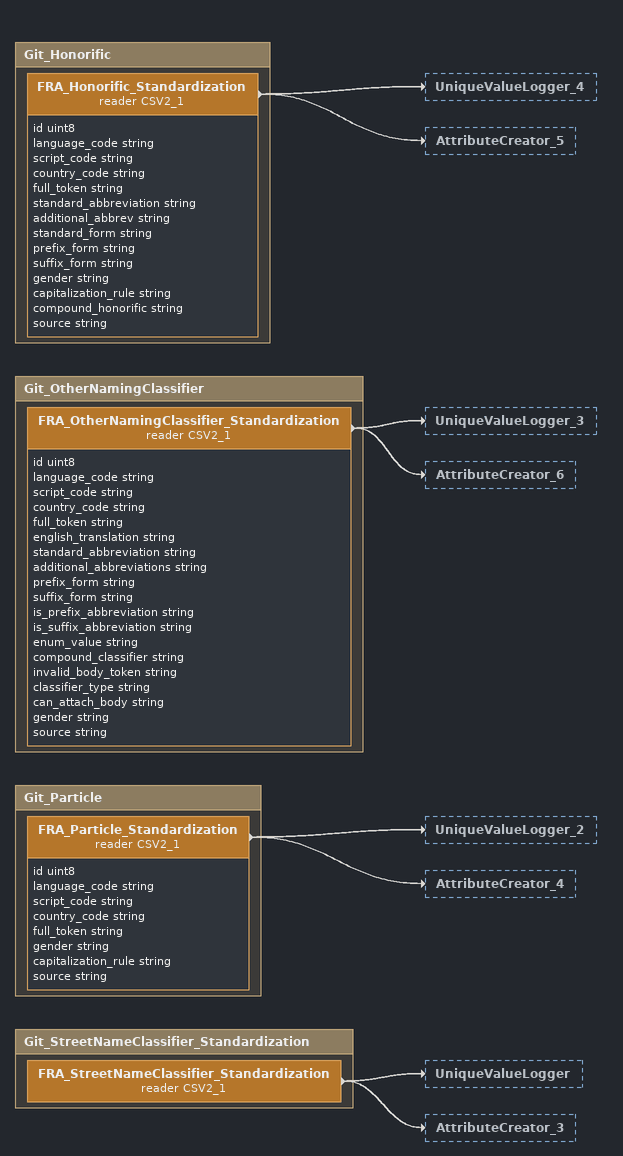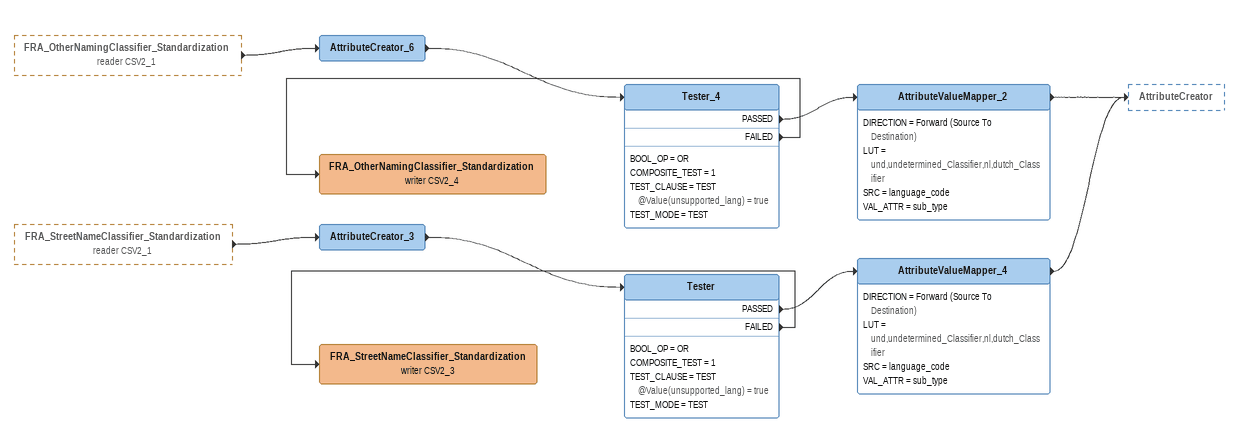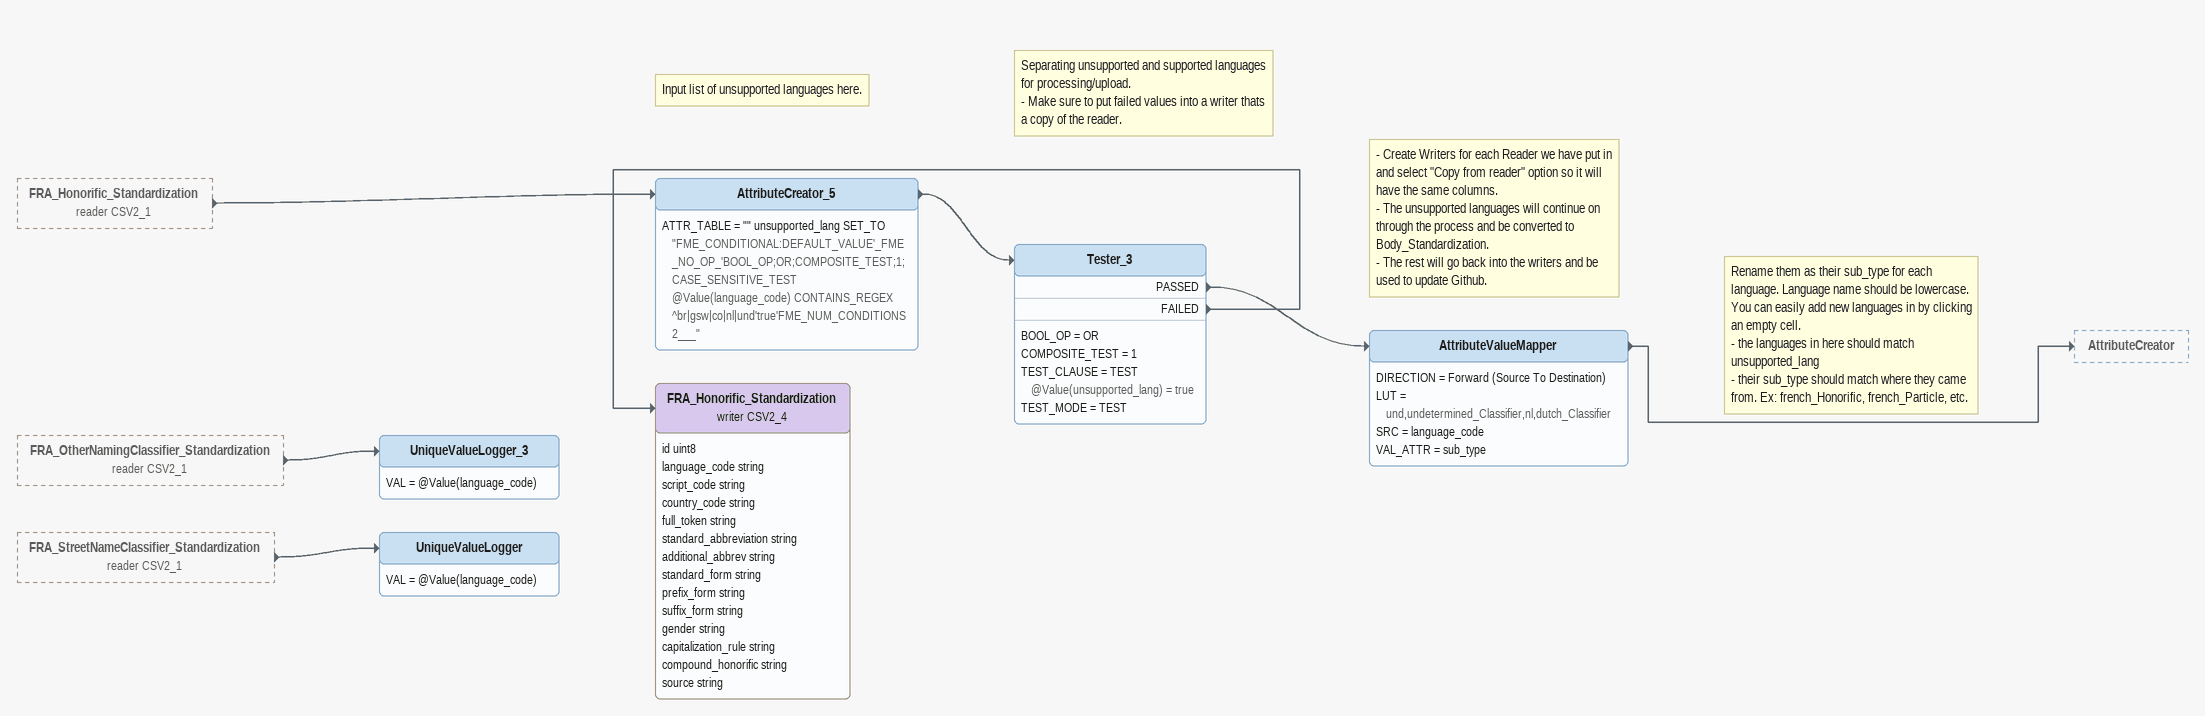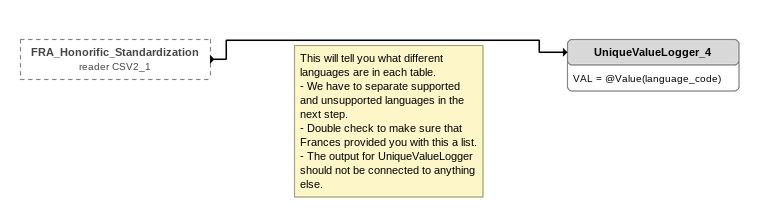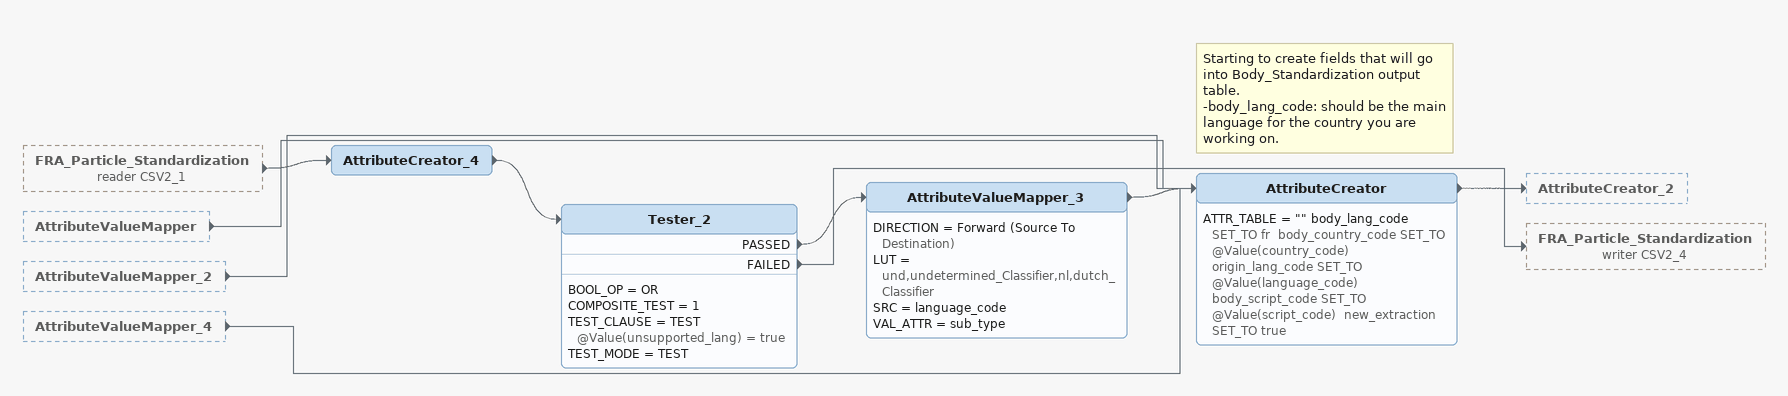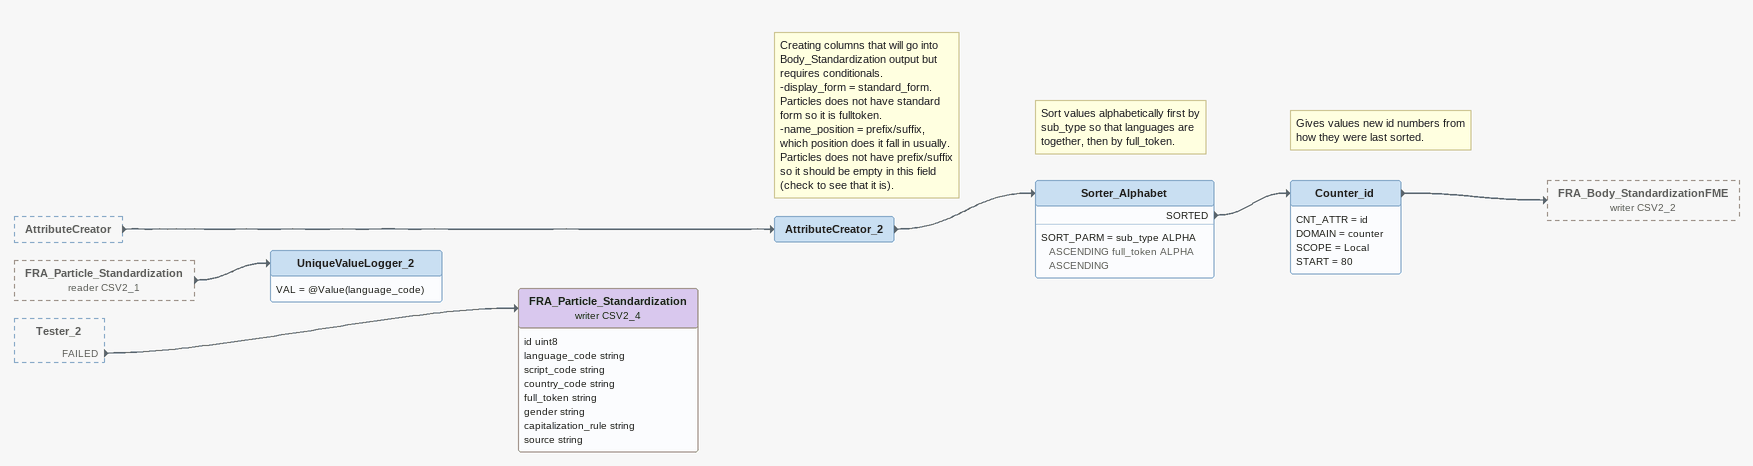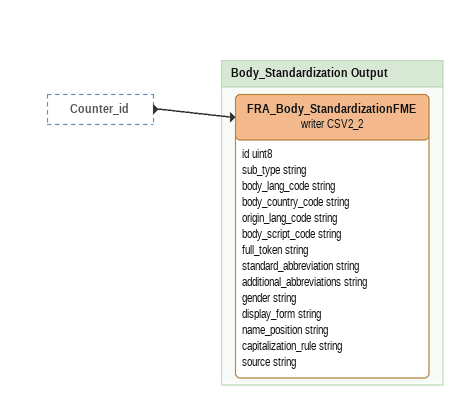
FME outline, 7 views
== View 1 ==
Bookmark: Git_OtherNamingClassifier
FRA_OtherNamingClassifier_Standardization (reader CSV2_1)
    attributes: id uint8, language_code string, script_code string, country_code string, full_token string, english_translation string, standard_abbreviation string, additional_abbreviations string, prefix_form string, suffix_form string, is_prefix_abbreviation string, is_suffix_abbreviation string, enum_value string, compound_classifier string, invalid_body_token string, classifier_type string, can_attach_body string, gender string, source string
    -> UniqueValueLogger_3
    -> AttributeCreator_6

Bookmark: Git_StreetNameClassifier_Standardization
FRA_StreetNameClassifier_Standardization (reader CSV2_1)
    -> UniqueValueLogger
    -> AttributeCreator_3

Bookmark: Git_Honorific
FRA_Honorific_Standardization (reader CSV2_1)
    attributes: id uint8, language_code string, script_code string, country_code string, full_token string, standard_abbreviation string, additional_abbrev string, standard_form string, prefix_form string, suffix_form string, gender string, capitalization_rule string, compound_honorific string, source string
    -> UniqueValueLogger_4
    -> AttributeCreator_5

Bookmark: Git_Particle
FRA_Particle_Standardization (reader CSV2_1)
    attributes: id uint8, language_code string, script_code string, country_code string, full_token string, gender string, capitalization_rule string, source string
    -> UniqueValueLogger_2
    -> AttributeCreator_4

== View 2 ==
FRA_OtherNamingClassifier_Standardization (reader CSV2_1) [outside]
    -> AttributeCreator_6
FRA_StreetNameClassifier_Standardization (reader CSV2_1) [outside]
    -> AttributeCreator_3
AttributeCreator_6
    -> Tester_4
Tester_4
    BOOL_OP = OR
    COMPOSITE_TEST = 1
    TEST_CLAUSE = TEST @Value(unsupported_lang) = true
    TEST_MODE = TEST
    PASSED -> AttributeValueMapper_2
    FAILED -> FRA_OtherNamingClassifier_Standardization (writer CSV2_4)
AttributeValueMapper_2
    DIRECTION = Forward (Source To Destination)
    LUT = und,undetermined_Classifier,nl,dutch_Classifier
    SRC = language_code
    VAL_ATTR = sub_type
    -> AttributeCreator
FRA_OtherNamingClassifier_Standardization (writer CSV2_4)
AttributeCreator_3
    -> Tester
Tester
    BOOL_OP = OR
    COMPOSITE_TEST = 1
    TEST_CLAUSE = TEST @Value(unsupported_lang) = true
    TEST_MODE = TEST
    PASSED -> AttributeValueMapper_4
    FAILED -> FRA_StreetNameClassifier_Standardization (writer CSV2_3)
AttributeValueMapper_4
    DIRECTION = Forward (Source To Destination)
    LUT = und,undetermined_Classifier,nl,dutch_Classifier
    SRC = language_code
    VAL_ATTR = sub_type
    -> AttributeCreator
FRA_StreetNameClassifier_Standardization (writer CSV2_3)

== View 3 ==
FRA_Honorific_Standardization (reader CSV2_1) [outside]
    -> AttributeCreator_5
FRA_OtherNamingClassifier_Standardization (reader CSV2_1) [outside]
    -> UniqueValueLogger_3
FRA_StreetNameClassifier_Standardization (reader CSV2_1) [outside]
    -> UniqueValueLogger
UniqueValueLogger_3
    VAL = @Value(language_code)
UniqueValueLogger
    VAL = @Value(language_code)
Note: Input list of unsupported languages here.
AttributeCreator_5
    ATTR_TABLE = "" unsupported_lang SET_TO "FME_CONDITIONAL:DEFAULT_VALUE'_FME_NO_OP_'BOOL_OP;OR;COMPOSITE_TEST;1;CASE_SENSITIVE_TEST @Value(language_code) CONTAINS_REGEX ^br|gsw|co|nl|und'true'FME_NUM_CONDITIONS2___"
    -> Tester_3
Note: Separating unsupported and supported languages for processing/upload. / - Make sure to put failed values into a writer thats a copy of the reader.
Tester_3
    BOOL_OP = OR
    COMPOSITE_TEST = 1
    TEST_CLAUSE = TEST @Value(unsupported_lang) = true
    TEST_MODE = TEST
    PASSED -> AttributeValueMapper
    FAILED -> FRA_Honorific_Standardization (writer CSV2_4)
Note: - Create Writers for each Reader we have put in and select "Copy from reader" option so it will have the same columns. / - The unsupported languages will continue on through the process and be converted to Body_Standardization. / - The rest will go back into the writers and be used to update Github.
Note: Rename them as their sub_type for each language. Language name should be lowercase. You can easily add new languages in by clicking an empty cell. / - the languages in here should match unsupported_lang / - their sub_type should match where they came from. Ex: french_Honorific, french_Particle, etc.
AttributeValueMapper
    DIRECTION = Forward (Source To Destination)
    LUT = und,undetermined_Classifier,nl,dutch_Classifier
    SRC = language_code
    VAL_ATTR = sub_type
    -> AttributeCreator
FRA_Honorific_Standardization (writer CSV2_4)
    attributes: id uint8, language_code string, script_code string, country_code string, full_token string, standard_abbreviation string, additional_abbrev string, standard_form string, prefix_form string, suffix_form string, gender string, capitalization_rule string, compound_honorific string, source string

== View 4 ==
FRA_Honorific_Standardization (reader CSV2_1) [outside]
    -> UniqueValueLogger_4
Note: This will tell you what different languages are in each table. / - We have to separate supported and unsupported languages in the next step. / - Double check to make sure that Frances provided you with this a list. / - The output for UniqueValueLogger should not be connected to anything else.
UniqueValueLogger_4
    VAL = @Value(language_code)

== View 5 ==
FRA_Particle_Standardization (reader CSV2_1) [outside]
    -> AttributeCreator_4
AttributeValueMapper [outside]
    -> AttributeCreator
AttributeValueMapper_2 [outside]
    -> AttributeCreator
AttributeValueMapper_4 [outside]
    -> AttributeCreator
AttributeCreator_4
    -> Tester_2
Tester_2
    BOOL_OP = OR
    COMPOSITE_TEST = 1
    TEST_CLAUSE = TEST @Value(unsupported_lang) = true
    TEST_MODE = TEST
    PASSED -> AttributeValueMapper_3
    FAILED -> FRA_Particle_Standardization (writer CSV2_4)
AttributeValueMapper_3
    DIRECTION = Forward (Source To Destination)
    LUT = und,undetermined_Classifier,nl,dutch_Classifier
    SRC = language_code
    VAL_ATTR = sub_type
    -> AttributeCreator
Note: Starting to create fields that will go into Body_Standardization output table. / -body_lang_code: should be the main language for the country you are working on.
AttributeCreator
    ATTR_TABLE = "" body_lang_code SET_TO fr  body_country_code SET_TO @Value(country_code)  origin_lang_code SET_TO @Value(language_code)  body_script_code SET_TO @Value(script_code)  new_extraction SET_TO true
    -> AttributeCreator_2

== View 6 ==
AttributeCreator [outside]
    -> AttributeCreator_2
FRA_Particle_Standardization (reader CSV2_1) [outside]
    -> UniqueValueLogger_2
Tester_2 [outside]
    FAILED -> FRA_Particle_Standardization (writer CSV2_4)
Note: Creating columns that will go into Body_Standardization output but requires conditionals. / -display_form = standard_form. Particles does not have standard form so it is fulltoken. / -name_position = prefix/suffix, which position does it fall in usually. Particles does not have prefix/suffix so it should be empty in this field (check to see that it is).
AttributeCreator_2
    -> Sorter_Alphabet
Note: Sort values alphabetically first by sub_type so that languages are together, then by full_token.
Sorter_Alphabet
    SORT_PARM = sub_type ALPHA ASCENDING full_token ALPHA ASCENDING
    SORTED -> Counter_id
Note: Gives values new id numbers from how they were last sorted.
Counter_id
    CNT_ATTR = id
    DOMAIN = counter
    SCOPE = Local
    START = 80
    -> FRA_Body_StandardizationFME (writer CSV2_2)
FRA_Particle_Standardization (writer CSV2_4)
    attributes: id uint8, language_code string, script_code string, country_code string, full_token string, gender string, capitalization_rule string, source string
UniqueValueLogger_2
    VAL = @Value(language_code)

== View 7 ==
Counter_id [outside]
    -> FRA_Body_StandardizationFME (writer CSV2_2)

Bookmark: Body_Standardization Output
FRA_Body_StandardizationFME (writer CSV2_2)
    attributes: id uint8, sub_type string, body_lang_code string, body_country_code string, origin_lang_code string, body_script_code string, full_token string, standard_abbreviation string, additional_abbreviations string, gender string, display_form string, name_position string, capitalization_rule string, source string
